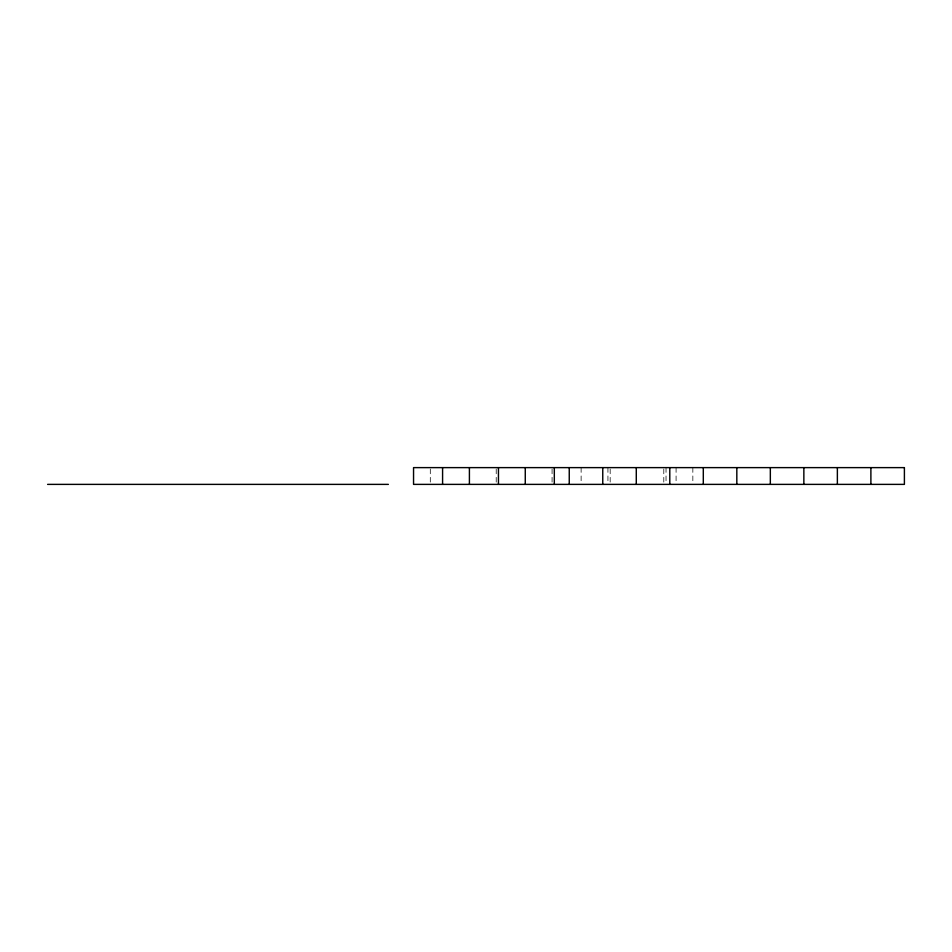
<?xml version="1.0" encoding="UTF-8"?>
<svg xmlns="http://www.w3.org/2000/svg" width="952" height="952" viewBox="0 0 952 952"><rect width="100%" height="100%" fill="white"/><g stroke="black" fill="none" stroke-linecap="round" stroke-linejoin="round"><path stroke-width="0.71" stroke-dasharray="4.76 3.57" d="M692.842 467.622L692.842 482.985M676.087 467.622L676.087 482.985M666.031 467.622L666.031 482.985M663.794 469.015L663.794 482.985M610.173 469.015L610.173 482.985M607.935 467.622L607.935 482.985M581.125 467.622L581.125 482.985M552.077 469.015L552.077 482.985M496.218 469.015L496.218 482.985M430.304 469.015L430.304 482.985"/><path stroke-width="1.43" d="M47.6 484.378L388.368 484.378M870.89 467.622L870.89 484.378M837.367 467.622L837.367 484.378M803.857 467.622L803.857 484.378M770.335 467.622L770.335 484.378M736.824 467.622L736.824 484.378M703.302 467.622L703.302 484.378M669.792 467.622L669.792 484.378M636.281 467.622L636.281 484.378M602.759 467.622L602.759 484.378M569.248 467.622L569.248 484.378M554.314 467.622L554.314 484.378M525.266 467.622L525.266 484.378M498.455 467.622L498.455 484.378M469.407 467.622L469.407 484.378M442.585 467.622L442.585 484.378M904.4 467.622L413.549 467.622L413.549 484.378L904.4 484.378L904.4 467.622"/></g></svg>
